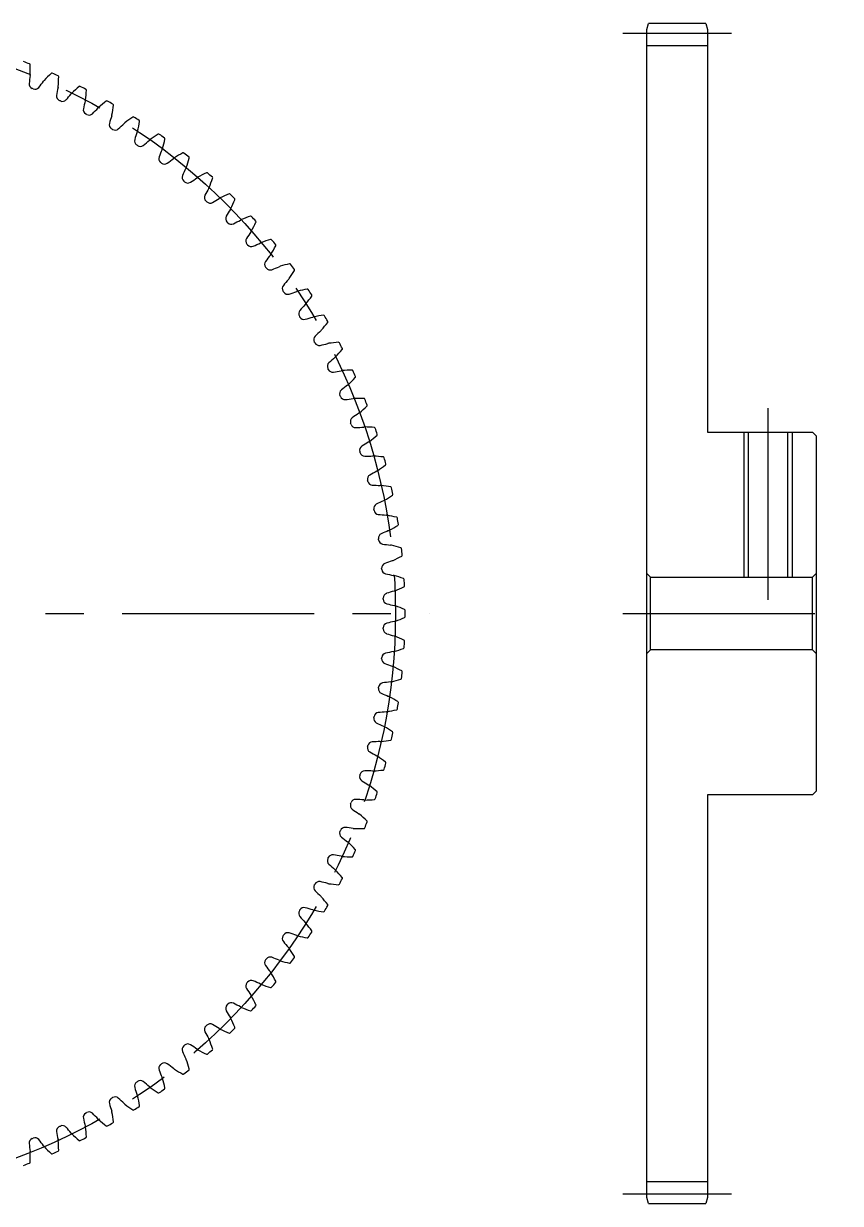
# Model space of a CAD drawing. Extents: x -2 to 134, y -8 to 110.
# Drawn here: x 66 to 133.6, y 10 to 107.6 of the extents above; entities that cross this region are included whole.
import ezdxf

# ---------------------------------------------------------------- set-up
doc = ezdxf.new("R2010")
doc.units = 0
doc.header["$LTSCALE"] = 0.5
doc.linetypes.add('CENTER', pattern=[50.8, 31.75, -6.35, 6.35, -6.35])
for name, color, linetype in [('MSM_CENTER', 1, 'CENTER'), ('MSM_CONTINUOUS', 7, 'CONTINUOUS'), ('MSM_NARROW', 5, 'CONTINUOUS')]:
    doc.layers.add(name, color=color, linetype=linetype)

msp = doc.modelspace()

# ---------------------------------------------------------------- linework, layer by layer
at = {"layer": 'MSM_CENTER'}
for p, q in [((115.6, 106.8), (124.6, 106.8)), ((127.6, 75.8), (127.6, 59.8)), ((-2, 58.8), (99.6, 58.8)), ((115.6, 58.8), (133.6, 58.8)), ((115.6, 10.8), (124.6, 10.8))]:
    msp.add_line(p, q, dxfattribs=at)
msp.add_circle((48.8, 58.8), 48, dxfattribs=at)
at = {"layer": 'MSM_CONTINUOUS'}
for p, q in [((117.6, 107.1), (117.734, 107.6)), ((122.466, 107.6), (117.734, 107.6)), ((122.466, 107.6), (122.6, 107.1)), ((117.6, 10.5), (117.6, 107.1)), ((122.6, 107.1), (122.6, 73.8)), ((117.6, 105.8), (122.6, 105.8)), ((122.6, 73.8), (131.3, 73.8)), ((125.979, 73.8), (125.979, 61.8)), ((129.221, 73.8), (129.221, 61.8)), ((131.3, 73.8), (131.6, 73.5)), ((131.6, 73.5), (131.6, 44.1)), ((117.9, 61.8), (117.6, 62.1)), ((117.9, 61.8), (131.3, 61.8)), ((117.9, 55.8), (117.9, 61.8)), ((131.6, 62.1), (131.3, 61.8)), ((131.3, 55.8), (131.3, 61.8)), ((117.6, 55.5), (117.9, 55.8)), ((131.3, 55.8), (117.9, 55.8)), ((131.3, 55.8), (131.6, 55.5)), ((131.6, 44.1), (131.3, 43.8)), ((122.6, 43.8), (122.6, 10.5)), ((131.3, 43.8), (122.6, 43.8)), ((117.6, 11.8), (122.6, 11.8)), ((117.734, 10), (117.6, 10.5)), ((117.734, 10), (122.466, 10)), ((122.6, 10.5), (122.466, 10))]:
    msp.add_line(p, q, dxfattribs=at)
for centre, radius, start, end in [((48.8, 58.8), 48.8, 68.68468, 69.31532), ((66.51, 104.187), 0.08, 1.33009, 68.68468), ((51.594, 103.841), 15, 358.25, 1.33009), ((78.673, 92.624), 15, 133.66991, 136.75), ((68.371, 103.416), 0.08, 66.31532, 133.66991), ((48.8, 58.8), 48.8, 65.68468, 66.31532), ((66.895, 102.61), 0.4, 174.38787, 247.55762), ((78.44, 101.476), 12, 171.24653, 174.38787), ((65.922, 103.403), 0.666, 351.2466, 358.25007), ((58.018, 109.935), 12, 320.61213, 323.75347), ((68.232, 102.446), 0.666, 136.74993, 143.7534), ((68.861, 103.198), 0.08, 358.33009, 65.68468), ((53.947, 103.633), 15, 355.25, 358.33009), ((48.8, 58.8), 47, 67.44238, 67.55762), ((66.983, 102.574), 0.4, 247.44232, 320.61213), ((69.163, 101.603), 0.4, 171.38787, 244.55762), ((80.632, 99.866), 12, 168.24653, 171.38787), ((68.232, 102.446), 0.666, 348.2466, 355.25007), ((60.682, 109.382), 12, 317.61213, 320.75347), ((70.49, 101.369), 0.666, 133.74993, 140.7534), ((80.403, 91.014), 15, 130.66991, 133.75), ((70.679, 102.331), 0.08, 63.31532, 130.66991), ((48.8, 58.8), 48.8, 62.68468, 63.31532), ((56.287, 103.302), 15, 352.25, 355.33009), ((71.157, 102.087), 0.08, 355.33009, 62.68468), ((48.8, 58.8), 47, 64.44238, 64.55762), ((69.249, 101.562), 0.4, 244.44232, 317.61215), ((71.375, 100.479), 0.4, 168.38787, 241.55762), ((82.738, 98.144), 12, 165.24653, 168.38787), ((70.49, 101.369), 0.666, 345.2466, 352.25007), ((63.312, 108.691), 12, 314.61213, 317.75347), ((72.688, 100.176), 0.666, 130.74993, 137.7534), ((82.045, 89.316), 15, 127.66991, 130.75), ((72.927, 101.126), 0.08, 60.31532, 127.66991), ((48.8, 58.8), 48.8, 59.68468, 60.31532), ((58.605, 102.849), 15, 349.25, 352.33009), ((73.392, 100.858), 0.08, 352.33009, 59.68468), ((48.8, 58.8), 47, 61.44238, 61.55762), ((71.459, 100.433), 0.4, 241.44232, 314.61215), ((84.751, 96.314), 12, 162.24653, 165.38787), ((72.688, 100.176), 0.666, 342.2466, 349.25007), ((83.597, 87.535), 15, 124.66991, 127.75), ((75.11, 99.805), 0.08, 57.3158, 124.66991), ((48.8, 58.8), 48.8, 56.68468, 57.31532), ((75.559, 99.513), 0.08, 349.33009, 56.68468), ((73.526, 99.24), 0.4, 165.38787, 238.55772), ((48.8, 58.8), 47, 58.44238, 58.55762), ((73.607, 99.19), 0.4, 238.44232, 311.61213), ((65.904, 107.863), 12, 311.61213, 314.75347), ((74.821, 98.869), 0.666, 127.74993, 134.7534), ((86.665, 94.381), 12, 159.24653, 162.38787), ((74.821, 98.869), 0.666, 339.2466, 346.25007), ((60.897, 102.276), 15, 346.25, 349.33009), ((75.608, 97.891), 0.4, 162.38787, 235.55762), ((68.448, 106.901), 12, 308.61213, 311.75347), ((76.882, 97.452), 0.666, 124.74993, 131.7534), ((85.053, 85.674), 15, 121.66991, 124.75), ((77.22, 98.372), 0.08, 54.3158, 121.66991), ((48.8, 58.8), 48.8, 53.68468, 54.31532), ((63.156, 101.583), 15, 343.25, 346.33009), ((77.653, 98.057), 0.08, 346.33009, 53.68468), ((48.8, 58.8), 47, 55.44238, 55.55762), ((75.687, 97.837), 0.4, 235.44232, 308.61213), ((88.475, 92.35), 12, 156.24653, 159.38787), ((76.882, 97.452), 0.666, 336.2466, 343.25007), ((86.41, 83.74), 15, 118.66991, 121.75), ((79.252, 96.831), 0.08, 51.3158, 118.66991), ((48.8, 58.8), 48.8, 50.68468, 51.31532), ((77.617, 96.434), 0.4, 159.38787, 232.55762), ((48.8, 58.8), 47, 52.44238, 52.55762), ((77.693, 96.376), 0.4, 232.44232, 305.61215), ((70.938, 105.806), 12, 305.61213, 308.75347), ((78.867, 95.929), 0.666, 121.74993, 128.7534), ((78.867, 95.929), 0.666, 333.2466, 340.25007), ((65.375, 100.773), 15, 340.25, 343.33009), ((79.668, 96.493), 0.08, 343.33009, 50.68468), ((79.548, 94.874), 0.4, 156.38787, 229.55762), ((90.176, 90.228), 12, 153.24653, 156.38787), ((73.368, 104.583), 12, 302.61213, 305.75347), ((80.769, 94.305), 0.666, 118.74993, 125.7534), ((87.663, 81.737), 15, 115.66991, 118.75), ((81.2, 95.185), 0.08, 48.31532, 115.66991), ((48.8, 58.8), 48.8, 47.68468, 48.31532), ((67.549, 99.848), 15, 337.25, 340.33009), ((81.599, 94.826), 0.08, 340.33009, 47.68468), ((48.8, 58.8), 47, 49.44238, 49.55762), ((79.62, 94.812), 0.4, 229.44232, 302.61215), ((91.765, 88.019), 12, 150.24653, 153.38787), ((80.769, 94.305), 0.666, 330.2466, 337.25007), ((81.393, 93.216), 0.4, 153.38787, 226.55762), ((48.8, 58.8), 47, 46.44238, 46.55762), ((81.463, 93.15), 0.4, 226.44232, 299.61213), ((75.731, 103.235), 12, 299.61213, 302.75347), ((82.583, 92.583), 0.666, 115.74993, 122.7534), ((88.811, 79.672), 15, 112.66991, 115.75), ((83.06, 93.439), 0.08, 45.31532, 112.66991), ((48.8, 58.8), 48.8, 44.68468, 45.31532), ((69.672, 98.811), 15, 334.25, 337.33009), ((83.439, 93.06), 0.08, 337.33009, 44.68468), ((93.235, 85.731), 12, 147.24653, 150.38787), ((82.583, 92.583), 0.666, 327.2466, 334.25007), ((83.15, 91.463), 0.4, 150.38787, 223.55762), ((48.8, 58.8), 47, 43.44238, 43.55762), ((83.216, 91.393), 0.4, 223.44232, 296.61215), ((78.019, 101.765), 12, 296.61213, 299.75347), ((84.305, 90.769), 0.666, 112.74993, 119.7534), ((89.848, 77.549), 15, 109.66991, 112.75), ((84.826, 91.599), 0.08, 42.31532, 109.66991), ((48.8, 58.8), 48.8, 41.68468, 42.31532), ((71.737, 97.663), 15, 331.25, 334.33009), ((85.185, 91.2), 0.08, 334.33009, 41.68468), ((84.812, 89.62), 0.4, 147.38787, 220.55772), ((94.583, 83.368), 12, 144.24653, 147.38787), ((84.305, 90.769), 0.666, 324.2466, 331.25007), ((48.8, 58.8), 47, 40.44238, 40.55762), ((84.874, 89.548), 0.4, 220.44232, 293.61213), ((80.228, 100.176), 12, 293.61213, 296.75347), ((85.929, 88.867), 0.666, 109.74993, 116.7534), ((90.773, 75.375), 15, 106.66991, 109.75), ((86.493, 89.668), 0.08, 39.31532, 106.66991), ((73.74, 96.41), 15, 328.25, 331.33009), ((48.8, 58.8), 48.8, 38.68468, 39.31532), ((86.831, 89.252), 0.08, 331.33009, 38.68468), ((86.376, 87.693), 0.4, 144.38787, 217.55772), ((95.806, 80.938), 12, 141.24653, 144.38787), ((85.929, 88.867), 0.666, 321.2466, 328.25007), ((48.8, 58.8), 47, 37.44238, 37.55762), ((86.434, 87.617), 0.4, 217.44232, 290.61215), ((82.35, 98.475), 12, 290.61213, 293.75347), ((87.452, 86.882), 0.666, 106.74993, 113.7534), ((91.583, 73.156), 15, 103.66991, 106.75), ((75.674, 95.053), 15, 325.25, 328.33009), ((88.057, 87.653), 0.08, 36.3158, 103.66991), ((48.8, 58.8), 48.8, 35.68468, 36.31532), ((88.372, 87.22), 0.08, 328.33009, 35.68468), ((87.837, 85.687), 0.4, 141.38787, 214.55772), ((96.901, 78.448), 12, 138.24653, 141.38787), ((87.452, 86.882), 0.666, 318.2466, 325.25007), ((48.8, 58.8), 47, 34.44238, 34.55762), ((87.891, 85.608), 0.4, 214.44232, 287.61215), ((84.381, 96.665), 12, 287.61213, 290.75347), ((88.869, 84.821), 0.666, 103.74993, 110.7534), ((92.276, 70.897), 15, 100.66991, 103.75), ((77.535, 93.597), 15, 322.25, 325.33009), ((89.513, 85.559), 0.08, 33.3158, 100.66991), ((48.8, 58.8), 48.8, 32.68468, 33.31532), ((89.805, 85.11), 0.08, 325.33009, 32.68468), ((97.863, 75.904), 12, 135.24653, 138.38787), ((88.869, 84.821), 0.666, 315.2466, 322.25007), ((89.19, 83.607), 0.4, 138.38787, 211.55762), ((48.8, 58.8), 47, 31.44238, 31.55762), ((89.24, 83.526), 0.4, 211.44232, 284.61215), ((86.314, 94.751), 12, 284.61213, 287.75347), ((90.176, 82.688), 0.666, 100.74993, 107.7534), ((92.849, 68.605), 15, 97.66991, 100.75), ((90.858, 83.392), 0.08, 30.3158, 97.66991), ((48.8, 58.8), 48.8, 29.68468, 30.31532), ((91.126, 82.927), 0.08, 322.33009, 29.68468), ((98.691, 73.312), 12, 132.24653, 135.38787), ((90.176, 82.688), 0.666, 312.2466, 319.25007), ((79.316, 92.045), 15, 319.25, 322.33009), ((90.433, 81.459), 0.4, 135.38787, 208.55762), ((48.8, 58.8), 47, 28.44238, 28.55762), ((90.479, 81.375), 0.4, 208.44232, 281.61215), ((88.144, 92.738), 12, 281.61213, 284.75347), ((91.369, 80.49), 0.666, 97.74993, 104.7534), ((93.302, 66.287), 15, 94.66991, 97.75), ((92.087, 81.157), 0.08, 27.31532, 94.66991), ((48.8, 58.8), 48.8, 26.68468, 27.31532), ((81.014, 90.403), 15, 316.25, 319.33009), ((92.331, 80.679), 0.08, 319.33009, 26.68468), ((91.562, 79.249), 0.4, 132.38787, 205.55762), ((48.8, 58.8), 47, 25.44238, 25.55762), ((99.382, 70.682), 12, 129.24653, 132.38787), ((91.369, 80.49), 0.666, 309.2466, 316.25007), ((91.603, 79.163), 0.4, 205.44232, 278.61213), ((89.866, 90.632), 12, 278.61213, 281.75347), ((92.446, 78.232), 0.666, 94.74993, 101.7534), ((93.633, 63.947), 15, 91.66991, 94.75), ((82.624, 88.673), 15, 313.25, 316.33009), ((93.198, 78.861), 0.08, 24.31532, 91.66991), ((48.8, 58.8), 48.8, 23.68468, 24.31532), ((93.416, 78.371), 0.08, 316.33009, 23.68468), ((92.574, 76.983), 0.4, 129.38787, 202.55762), ((99.935, 68.018), 12, 126.24653, 129.38787), ((92.446, 78.232), 0.666, 306.2466, 313.25007), ((48.8, 58.8), 47, 22.44238, 22.55762), ((92.61, 76.895), 0.4, 202.44232, 275.61215), ((91.476, 88.44), 12, 275.61213, 278.75347), ((93.403, 75.922), 0.666, 91.74993, 98.7534), ((93.841, 61.594), 15, 88.66991, 91.75), ((94.187, 76.51), 0.08, 21.31532, 88.66991), ((48.8, 58.8), 48.8, 20.68468, 21.31532), ((100.347, 65.329), 12, 123.24653, 126.38787), ((93.403, 75.922), 0.666, 303.2466, 310.25007), ((84.141, 86.862), 15, 310.25, 313.33009), ((94.379, 76.009), 0.08, 313.33009, 20.68468), ((93.465, 74.667), 0.4, 126.38787, 199.55762), ((48.8, 58.8), 47, 19.44238, 19.55762), ((93.497, 74.578), 0.4, 199.44232, 272.61215), ((92.968, 86.165), 12, 272.61213, 275.75347), ((94.238, 73.564), 0.666, 88.74993, 95.7534), ((93.925, 59.233), 15, 85.66991, 88.75), ((95.052, 74.11), 0.08, 18.31532, 85.66991), ((85.562, 84.974), 15, 307.25, 310.33009), ((48.8, 58.8), 48.8, 17.68468, 18.31532), ((95.218, 73.6), 0.08, 310.33009, 17.68468), ((94.234, 72.308), 0.4, 123.38787, 196.55762), ((100.618, 62.622), 12, 120.24653, 123.38787), ((94.238, 73.564), 0.666, 300.2466, 307.25007), ((48.8, 58.8), 47, 16.44238, 16.55762), ((94.262, 72.217), 0.4, 196.44233, 269.61215), ((94.34, 83.816), 12, 269.61213, 272.75347), ((94.949, 71.165), 0.666, 85.74993, 92.7534), ((93.886, 56.87), 15, 82.66991, 85.75), ((95.79, 71.668), 0.08, 15.31532, 82.66991), ((48.8, 58.8), 48.8, 14.68468, 15.31532), ((100.747, 59.905), 12, 117.24653, 120.38787), ((94.949, 71.165), 0.666, 297.2466, 304.25007), ((86.881, 83.014), 15, 304.25, 307.33009), ((95.929, 71.15), 0.08, 307.33009, 14.68468), ((94.879, 69.912), 0.4, 120.38787, 193.55762), ((48.8, 58.8), 47, 13.44238, 13.55762), ((94.901, 69.819), 0.4, 193.44233, 266.61215), ((95.587, 81.399), 12, 266.61213, 269.75347), ((95.532, 68.733), 0.666, 82.74993, 89.7534), ((93.723, 54.513), 15, 79.66991, 82.75), ((88.096, 80.988), 15, 301.25, 304.33009), ((96.399, 69.192), 0.08, 12.31532, 79.66991), ((48.8, 58.8), 48.8, 11.68468, 12.31532), ((96.51, 68.667), 0.08, 304.33009, 11.68468), ((95.398, 67.485), 0.4, 117.38787, 190.55762), ((48.8, 58.8), 47, 10.44238, 10.55762), ((100.734, 57.185), 12, 114.24653, 117.38787), ((95.532, 68.733), 0.666, 294.2466, 301.25007), ((95.415, 67.391), 0.4, 190.44233, 263.61215), ((96.706, 78.919), 12, 263.61213, 266.75347), ((95.988, 66.274), 0.666, 79.74993, 86.7534), ((93.438, 52.168), 15, 76.66991, 79.75), ((96.878, 66.686), 0.08, 9.31532, 76.66991), ((48.8, 58.8), 48.8, 8.68468, 9.31532), ((95.788, 65.034), 0.4, 114.38787, 187.55762), ((100.578, 54.469), 12, 111.24653, 114.38787), ((95.988, 66.274), 0.666, 291.2466, 298.25007), ((89.203, 78.901), 15, 298.25, 301.33009), ((96.961, 66.157), 0.08, 301.33009, 8.68468), ((48.8, 58.8), 47, 7.44238, 7.55762), ((95.801, 64.94), 0.4, 187.44233, 260.61215), ((97.693, 76.384), 12, 260.61213, 263.75347), ((96.315, 63.794), 0.666, 76.74993, 83.7534), ((93.029, 49.841), 15, 73.66991, 76.75), ((90.2, 76.759), 15, 295.25, 298.33009), ((97.224, 64.159), 0.08, 6.31532, 73.66991), ((48.8, 58.8), 48.8, 5.68468, 6.31532), ((97.28, 63.626), 0.08, 298.33009, 5.68468), ((96.05, 62.566), 0.4, 111.38787, 184.55762), ((48.8, 58.8), 47, 4.44238, 4.55762), ((100.28, 51.765), 12, 108.24653, 111.38787), ((96.315, 63.794), 0.666, 288.2466, 295.25007), ((96.058, 62.471), 0.4, 184.44233, 257.61213), ((98.546, 73.801), 12, 257.61213, 260.75347), ((96.511, 61.3), 0.666, 73.74993, 80.7534), ((92.5, 47.539), 15, 70.66991, 73.75), ((97.438, 61.618), 0.08, 3.31532, 70.66991), ((48.8, 58.8), 48.8, 2.68468, 3.31532), ((99.842, 49.081), 12, 105.24653, 108.38787), ((96.511, 61.3), 0.666, 285.2466, 292.25007), ((91.083, 74.568), 15, 292.25, 295.33009), ((97.467, 61.082), 0.08, 295.33009, 2.68468), ((96.182, 60.088), 0.4, 108.38787, 181.55762), ((48.8, 58.8), 47, 1.44238, 1.55762), ((96.185, 59.993), 0.4, 181.44233, 254.61215), ((99.263, 71.177), 12, 254.61213, 257.75347), ((96.576, 58.8), 0.666, 70.74993, 77.7534), ((91.851, 45.267), 15, 67.66991, 70.75), ((97.519, 59.068), 0.08, 0.31532, 67.66991), ((48.8, 58.8), 48.8, 359.68468, 0.31532), ((48.8, 58.8), 47, 358.44238, 358.55762), ((96.185, 57.607), 0.4, 105.38787, 178.55762), ((99.263, 46.423), 12, 102.24653, 105.38787), ((96.576, 58.8), 0.666, 282.2466, 289.25007), ((91.851, 72.333), 15, 289.25, 292.33009), ((97.519, 58.532), 0.08, 292.33009, 359.68468), ((96.182, 57.512), 0.4, 178.44233, 251.61215), ((99.842, 68.519), 12, 251.61213, 254.75347), ((96.511, 56.3), 0.666, 67.74993, 74.7534), ((91.083, 43.032), 15, 64.66991, 67.75), ((98.546, 43.799), 12, 99.24653, 102.38787), ((96.511, 56.3), 0.666, 279.2466, 286.25007), ((92.5, 70.061), 15, 286.25, 289.33009), ((97.438, 55.982), 0.08, 289.33009, 356.68468), ((97.467, 56.518), 0.08, 357.31532, 64.66991), ((48.8, 58.8), 48.8, 356.68468, 357.31532), ((96.05, 55.034), 0.4, 175.44233, 248.61215), ((48.8, 58.8), 47, 355.44238, 355.55762), ((96.058, 55.129), 0.4, 102.38787, 175.55762), ((100.28, 65.835), 12, 248.61213, 251.75347), ((96.315, 53.806), 0.666, 64.74993, 71.7534), ((90.2, 40.841), 15, 61.66991, 64.75), ((48.8, 58.8), 48.8, 353.68468, 354.31532), ((97.28, 53.974), 0.08, 354.31532, 61.66991), ((48.8, 58.8), 47, 352.44238, 352.55762), ((95.801, 52.66), 0.4, 99.38787, 172.55762), ((97.693, 41.216), 12, 96.24653, 99.38787), ((96.315, 53.806), 0.666, 276.2466, 283.25007), ((93.029, 67.759), 15, 283.25, 286.33009), ((97.224, 53.441), 0.08, 286.33009, 353.68468), ((95.788, 52.566), 0.4, 172.44233, 245.61213), ((100.578, 63.131), 12, 245.61213, 248.75347), ((95.988, 51.326), 0.666, 61.74993, 68.7534), ((89.203, 38.699), 15, 58.66991, 61.75), ((93.438, 65.432), 15, 280.25, 283.33009), ((96.878, 50.914), 0.08, 283.33009, 350.68468), ((48.8, 58.8), 48.8, 350.68468, 351.31532), ((96.961, 51.443), 0.08, 351.31532, 58.66991), ((95.398, 50.115), 0.4, 169.44233, 242.61215), ((48.8, 58.8), 47, 349.44238, 349.55762), ((95.415, 50.209), 0.4, 96.38787, 169.55762), ((96.706, 38.681), 12, 93.24653, 96.38787), ((95.988, 51.326), 0.666, 273.2466, 280.25007), ((100.734, 60.415), 12, 242.61213, 245.75347), ((95.532, 48.867), 0.666, 58.74993, 65.7534), ((88.096, 36.612), 15, 55.66991, 58.75), ((48.8, 58.8), 48.8, 347.68468, 348.31532), ((96.51, 48.933), 0.08, 348.3158, 55.66991), ((48.8, 58.8), 47, 346.44238, 346.55762), ((94.901, 47.781), 0.4, 93.38786, 166.55762), ((95.587, 36.201), 12, 90.24653, 93.38787), ((95.532, 48.867), 0.666, 270.2466, 277.25007), ((93.723, 63.087), 15, 277.25, 280.33009), ((96.399, 48.408), 0.08, 280.33009, 347.68468), ((94.879, 47.688), 0.4, 166.44233, 239.61215), ((100.747, 57.695), 12, 239.61213, 242.75347), ((94.949, 46.435), 0.666, 55.74993, 62.7534), ((86.881, 34.586), 15, 52.66991, 55.75), ((95.79, 45.932), 0.08, 277.33009, 344.68468), ((48.8, 58.8), 48.8, 344.68468, 345.31532), ((95.929, 46.45), 0.08, 345.3158, 52.66991), ((94.234, 45.292), 0.4, 163.44233, 236.61215), ((48.8, 58.8), 47, 343.44238, 343.55762), ((94.262, 45.383), 0.4, 90.38788, 163.55762), ((100.618, 54.978), 12, 236.61213, 239.75347), ((94.34, 33.784), 12, 87.24653, 90.38787), ((94.949, 46.435), 0.666, 267.2466, 274.25007), ((93.886, 60.73), 15, 274.25, 277.33009), ((94.238, 44.036), 0.666, 52.74993, 59.7534), ((85.562, 32.626), 15, 49.66991, 52.75), ((48.8, 58.8), 48.8, 341.68468, 342.31532), ((95.218, 44), 0.08, 342.3158, 49.66991), ((93.465, 42.933), 0.4, 160.44233, 233.61215), ((48.8, 58.8), 47, 340.44238, 340.55762), ((93.497, 43.022), 0.4, 87.38788, 160.55772), ((92.968, 31.435), 12, 84.24653, 87.38787), ((94.238, 44.036), 0.666, 264.2466, 271.25007), ((93.925, 58.367), 15, 271.25, 274.33009), ((95.052, 43.49), 0.08, 274.33009, 341.68468), ((100.347, 52.271), 12, 233.61213, 236.75347), ((93.403, 41.678), 0.666, 49.74993, 56.7534), ((84.141, 30.738), 15, 46.66991, 49.75), ((92.61, 40.705), 0.4, 84.38788, 157.55762), ((91.476, 29.16), 12, 81.24653, 84.38787), ((93.403, 41.678), 0.666, 261.2466, 268.25007), ((93.841, 56.006), 15, 268.25, 271.33009), ((94.187, 41.09), 0.08, 271.33009, 338.68468), ((48.8, 58.8), 48.8, 338.68468, 339.31532), ((94.379, 41.591), 0.08, 339.3158, 46.66991), ((92.574, 40.617), 0.4, 157.44233, 230.61215), ((48.8, 58.8), 47, 337.44238, 337.55762), ((99.935, 49.582), 12, 230.61213, 233.75347), ((92.446, 39.368), 0.666, 46.74993, 53.7534), ((82.624, 28.927), 15, 43.66991, 46.75), ((48.8, 58.8), 48.8, 335.68468, 336.31532), ((93.416, 39.229), 0.08, 336.31532, 43.66991), ((91.562, 38.351), 0.4, 154.44233, 227.61213), ((48.8, 58.8), 47, 334.44238, 334.55762), ((91.603, 38.437), 0.4, 81.38788, 154.55762), ((89.866, 26.968), 12, 78.24653, 81.38787), ((92.446, 39.368), 0.666, 258.2466, 265.25007), ((93.633, 53.653), 15, 265.25, 268.33009), ((93.198, 38.739), 0.08, 268.33009, 335.68468), ((99.382, 46.918), 12, 227.61213, 230.75347), ((91.369, 37.11), 0.666, 43.74993, 50.7534), ((81.014, 27.197), 15, 40.66991, 43.75), ((90.433, 36.141), 0.4, 151.44233, 224.61215), ((48.8, 58.8), 47, 331.44238, 331.55762), ((90.479, 36.225), 0.4, 78.38787, 151.55762), ((88.144, 24.862), 12, 75.24653, 78.38787), ((91.369, 37.11), 0.666, 255.2466, 262.25007), ((93.302, 51.313), 15, 262.25, 265.33009), ((92.087, 36.443), 0.08, 265.33009, 332.68468), ((48.8, 58.8), 48.8, 332.68468, 333.31532), ((92.331, 36.921), 0.08, 333.3158, 40.66991), ((98.691, 44.288), 12, 224.61213, 227.75347), ((90.176, 34.912), 0.666, 40.74993, 47.7534), ((79.316, 25.555), 15, 37.66991, 40.75), ((89.19, 33.993), 0.4, 148.44233, 221.61215), ((48.8, 58.8), 47, 328.44238, 328.55762), ((89.24, 34.074), 0.4, 75.38787, 148.55762), ((86.314, 22.849), 12, 72.24653, 75.38787), ((90.176, 34.912), 0.666, 252.2466, 259.25007), ((92.849, 48.995), 15, 259.25, 262.33009), ((90.858, 34.208), 0.08, 262.33009, 329.68468), ((48.8, 58.8), 48.8, 329.68468, 330.31532), ((91.126, 34.673), 0.08, 330.3158, 37.66991), ((97.863, 41.696), 12, 221.61213, 224.75347), ((88.869, 32.779), 0.666, 37.74993, 44.7534), ((77.535, 24.003), 15, 34.66991, 37.75), ((48.8, 58.8), 47, 325.44238, 325.55762), ((87.891, 31.992), 0.4, 72.38787, 145.55762), ((84.381, 20.935), 12, 69.24653, 72.38787), ((48.8, 58.8), 48.8, 326.68468, 327.31532), ((89.805, 32.49), 0.08, 327.31532, 34.66991), ((87.837, 31.913), 0.4, 145.44233, 218.61215), ((96.901, 39.152), 12, 218.61213, 221.75347), ((88.869, 32.779), 0.666, 249.2466, 256.25007), ((92.276, 46.703), 15, 256.25, 259.33009), ((89.513, 32.041), 0.08, 259.33009, 326.68468), ((86.434, 29.983), 0.4, 69.38788, 142.55762), ((82.35, 19.125), 12, 66.24653, 69.38787), ((87.452, 30.718), 0.666, 34.74993, 41.7534), ((75.674, 22.547), 15, 31.66991, 34.75), ((48.8, 58.8), 48.8, 323.68468, 324.31532), ((88.372, 30.38), 0.08, 324.31532, 31.66991), ((86.376, 29.907), 0.4, 142.44233, 215.61213), ((95.806, 36.662), 12, 215.61213, 218.75347), ((48.8, 58.8), 47, 322.44238, 322.55762), ((87.452, 30.718), 0.666, 246.2466, 253.25007), ((91.583, 44.444), 15, 253.25, 256.33009), ((88.057, 29.947), 0.08, 256.33009, 323.68468), ((48.8, 58.8), 47, 319.44238, 319.55762), ((84.874, 28.052), 0.4, 66.38788, 139.55762), ((80.228, 17.424), 12, 63.24653, 66.38787), ((85.929, 28.733), 0.666, 31.74993, 38.7534), ((73.74, 21.19), 15, 28.66991, 31.75), ((86.831, 28.348), 0.08, 321.3158, 28.66991), ((84.812, 27.98), 0.4, 139.44233, 212.61215), ((94.583, 34.232), 12, 212.61213, 215.75347), ((85.929, 28.733), 0.666, 243.2466, 250.25007), ((90.773, 42.225), 15, 250.25, 253.33009), ((86.493, 27.932), 0.08, 253.33009, 320.68468), ((48.8, 58.8), 48.8, 320.68468, 321.31532), ((83.15, 26.137), 0.4, 136.44233, 209.61215), ((48.8, 58.8), 47, 316.44238, 316.55762), ((83.216, 26.207), 0.4, 63.38788, 136.55762), ((78.019, 15.835), 12, 60.24653, 63.38787), ((84.305, 26.831), 0.666, 28.74993, 35.7534), ((71.737, 19.937), 15, 25.66991, 28.75), ((85.185, 26.4), 0.08, 318.31532, 25.66991), ((93.235, 31.869), 12, 209.61213, 212.75347), ((82.583, 25.017), 0.666, 25.74993, 32.7534), ((84.305, 26.831), 0.666, 240.2466, 247.25007), ((89.848, 40.051), 15, 247.25, 250.33009), ((84.826, 26.001), 0.08, 250.33009, 317.68468), ((48.8, 58.8), 48.8, 317.68468, 318.31532), ((81.393, 24.384), 0.4, 133.44233, 206.61213), ((48.8, 58.8), 47, 313.44238, 313.55762), ((81.463, 24.45), 0.4, 60.38787, 133.55762), ((75.731, 14.365), 12, 57.24653, 60.38787), ((82.583, 25.017), 0.666, 237.2466, 244.25007), ((88.811, 37.928), 15, 244.25, 247.33009), ((48.8, 58.8), 48.8, 314.68468, 315.31532), ((69.672, 18.789), 15, 22.66991, 25.75), ((83.439, 24.54), 0.08, 315.31532, 22.66991), ((91.765, 29.581), 12, 206.61213, 209.75347), ((80.769, 23.295), 0.666, 22.74993, 29.7534), ((67.549, 17.752), 15, 19.66991, 22.75), ((83.06, 24.161), 0.08, 247.33009, 314.68468), ((79.548, 22.726), 0.4, 130.44233, 203.61215), ((90.176, 27.372), 12, 203.61213, 206.75347), ((48.8, 58.8), 47, 310.44238, 310.55762), ((79.62, 22.788), 0.4, 57.38788, 130.55762), ((73.368, 13.017), 12, 54.24653, 57.38787), ((80.769, 23.295), 0.666, 234.2466, 241.25007), ((87.663, 35.863), 15, 241.25, 244.33009), ((48.8, 58.8), 48.8, 311.68468, 312.31532), ((81.599, 22.774), 0.08, 312.31532, 19.66991), ((77.617, 21.166), 0.4, 127.44233, 200.61213), ((48.8, 58.8), 47, 307.44238, 307.55762), ((77.693, 21.224), 0.4, 54.38786, 127.55762), ((70.938, 11.794), 12, 51.24653, 54.38787), ((78.867, 21.671), 0.666, 19.74993, 26.7534), ((65.375, 16.827), 15, 16.66991, 19.75), ((81.2, 22.415), 0.08, 244.33009, 311.68468), ((88.475, 25.25), 12, 200.61213, 203.75347), ((78.867, 21.671), 0.666, 231.2466, 238.25007), ((86.41, 33.86), 15, 238.25, 241.33009), ((79.252, 20.769), 0.08, 241.33009, 308.68468), ((48.8, 58.8), 48.8, 308.68468, 309.31532), ((79.668, 21.107), 0.08, 309.3158, 16.66991), ((75.608, 19.709), 0.4, 124.44233, 197.61213), ((86.665, 23.219), 12, 197.61213, 200.75347), ((48.8, 58.8), 47, 304.44238, 304.55762), ((75.687, 19.763), 0.4, 51.38786, 124.55762), ((68.448, 10.699), 12, 48.24653, 51.38787), ((76.882, 20.148), 0.666, 228.2466, 235.25007), ((85.053, 31.926), 15, 235.25, 238.33009), ((76.882, 20.148), 0.666, 16.74993, 23.7534), ((63.156, 16.017), 15, 13.66991, 16.75), ((77.653, 19.543), 0.08, 306.31532, 13.66991), ((73.526, 18.36), 0.4, 121.44233, 194.61213), ((48.8, 58.8), 47, 301.44238, 301.55762), ((73.607, 18.41), 0.4, 48.38786, 121.55762), ((65.904, 9.737), 12, 45.24653, 48.38787), ((74.821, 18.731), 0.666, 13.74993, 20.7534), ((60.897, 15.324), 15, 10.66991, 13.75), ((77.22, 19.228), 0.08, 238.33009, 305.68468), ((48.8, 58.8), 48.8, 305.68468, 306.31532), ((84.751, 21.286), 12, 194.61213, 197.75347), ((72.688, 17.424), 0.666, 10.74993, 17.7534), ((74.821, 18.731), 0.666, 225.2466, 232.25007), ((83.597, 30.065), 15, 232.25, 235.33009), ((75.11, 17.795), 0.08, 235.33009, 302.68468), ((48.8, 58.8), 48.8, 302.68468, 303.31532), ((75.559, 18.087), 0.08, 303.3158, 10.66991), ((71.375, 17.121), 0.4, 118.44233, 191.61213), ((82.738, 19.456), 12, 191.61213, 194.75347), ((48.8, 58.8), 47, 298.44238, 298.55762), ((71.459, 17.167), 0.4, 45.38786, 118.55762), ((63.312, 8.909), 12, 42.24653, 45.38787), ((72.688, 17.424), 0.666, 222.2466, 229.25007), ((82.045, 28.284), 15, 229.25, 232.33009), ((48.8, 58.8), 48.8, 299.68468, 300.31532), ((58.605, 14.751), 15, 7.66991, 10.75), ((73.392, 16.742), 0.08, 300.3158, 7.66991), ((69.163, 15.997), 0.4, 115.44233, 188.61213), ((80.632, 17.734), 12, 188.61213, 191.75347), ((48.8, 58.8), 47, 295.44238, 295.55762), ((69.249, 16.038), 0.4, 42.38786, 115.55762), ((60.682, 8.218), 12, 39.24653, 42.38787), ((70.49, 16.231), 0.666, 219.2466, 226.25007), ((80.403, 26.586), 15, 226.25, 229.33009), ((70.49, 16.231), 0.666, 7.74993, 14.7534), ((56.287, 14.298), 15, 4.66991, 7.75), ((72.927, 16.474), 0.08, 232.33009, 299.68468), ((66.895, 14.99), 0.4, 112.44233, 185.61215), ((78.44, 16.124), 12, 185.61213, 188.75347), ((48.8, 58.8), 47, 292.44238, 292.55762), ((66.983, 15.026), 0.4, 39.38787, 112.55762), ((58.018, 7.665), 12, 36.24653, 39.38787), ((68.232, 15.154), 0.666, 216.2466, 223.25007), ((78.673, 24.976), 15, 223.25, 226.33009), ((68.232, 15.154), 0.666, 4.74993, 11.7534), ((53.947, 13.967), 15, 1.66991, 4.75), ((70.679, 15.269), 0.08, 229.33009, 296.68468), ((48.8, 58.8), 48.8, 296.68468, 297.31532), ((71.157, 15.513), 0.08, 297.3158, 4.66991), ((65.922, 14.197), 0.666, 1.74993, 8.7534), ((51.594, 13.759), 15, 358.66991, 1.75), ((68.371, 14.184), 0.08, 226.33009, 293.68468), ((48.8, 58.8), 48.8, 293.68468, 294.31532), ((68.861, 14.402), 0.08, 294.31532, 1.66991), ((48.8, 58.8), 48.8, 290.68468, 291.31532), ((66.51, 13.413), 0.08, 291.3158, 358.66991)]:
    msp.add_arc(centre, radius, start, end, dxfattribs=at)
at = {"layer": 'MSM_NARROW'}
for p, q in [((125.6, 73.8), (125.6, 61.8)), ((129.6, 73.8), (129.6, 61.8))]:
    msp.add_line(p, q, dxfattribs=at)

doc.saveas('drawing.dxf')
